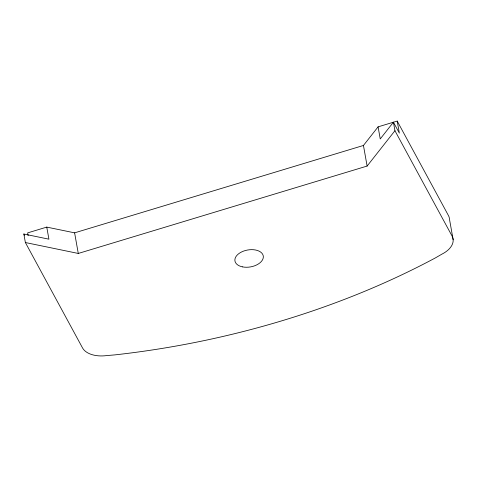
<?xml version="1.0" encoding="UTF-8"?>
<svg xmlns="http://www.w3.org/2000/svg" width="477" height="477" viewBox="0 0 477 477"><rect width="100%" height="100%" fill="white"/><g stroke="black" fill="none" stroke-linecap="round" stroke-linejoin="round"><path stroke-width="0.72" d="M28.149 235.727L27.642 232.883L46.764 227.1L74.609 232.848L363.45 145.461L378.088 126.858L397.21 121.075L448.398 215.461A24.691 14.721 -10.1 0 1 449.483 219.164L453.15 239.764M397.21 121.075L399.362 133.149L393.424 122.195L380.241 138.938L378.088 126.858M46.764 227.1L48.916 239.18L23.85 234.004L25.37 242.531L78.282 253.454L367.117 166.062L394.938 130.716L393.424 122.195M394.938 130.716L452.071 236.061A24.691 14.721 -10.1 0 1 441.774 254.217L435.453 257.872A563.981 336.255 -10.1 0 1 114.748 354.9L106.806 355.562A24.691 14.721 -10.1 0 1 82.497 347.876L25.37 242.531M23.85 234.004L24.548 235.292M363.45 145.461L367.117 166.062M74.609 232.848L78.282 253.454M242.477 266.87A14.382 8.574 -10.1 0 0 263.334 256.495A14.382 8.574 -10.1 0 0 241.505 251.993A14.382 8.574 -10.1 0 0 242.477 266.87"/></g></svg>
